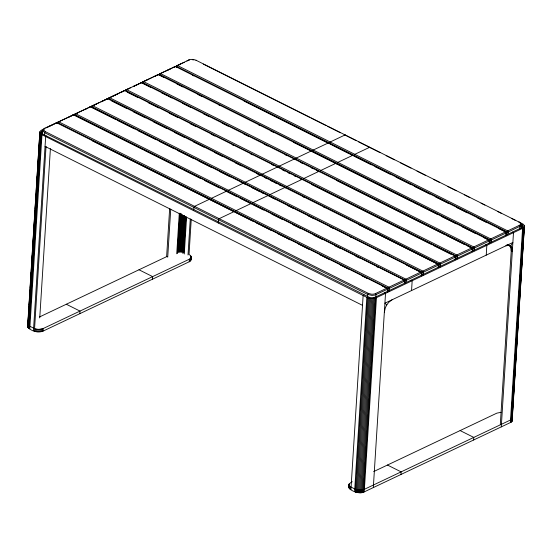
<?xml version="1.0" encoding="UTF-8"?>
<svg xmlns="http://www.w3.org/2000/svg" width="552" height="552" viewBox="0 0 552 552"><rect width="100%" height="100%" fill="white"/><g stroke="black" fill="none" stroke-linecap="round" stroke-linejoin="round"><path stroke-width="0.83" d="M509.593 245.523L511.062 248.31L511.228 250.925L512.311 251.47L512.146 248.855L511.318 246.813L507.874 244.771L510.641 246.13L512.877 242.494L384.91 303.193L386.814 304.87L388.705 302.351L391.975 299.846M191.247 219.261L189.032 254.5C192.068 255.507 192.082 260.599 189.219 261.779L43.09 331.096C37.964 333.049 30.457 331.269 27.6 326.542L39.868 131.797L40.979 130.396L44.671 128.588M27.724 327.067L39.868 131.797M28.021 322.948L28.4 316.931M28.621 313.495L28.994 307.478M29.159 304.904L29.539 298.887M29.698 296.307L30.077 290.29M30.243 287.709L30.622 281.699M30.836 278.256L31.216 272.239M31.374 269.666L31.754 263.649M31.919 261.068L32.292 255.052M32.513 251.615L32.837 246.461M32.996 243.88L33.375 237.864M33.541 235.29L33.969 228.411M34.134 225.83L34.514 219.82M34.672 217.24L35.052 211.223M35.218 208.642L35.59 202.632M35.811 199.189L36.135 194.035M36.349 190.599L36.729 184.582M36.894 182.001L37.267 175.984M37.432 173.411L37.812 167.394M37.971 164.813L38.35 158.797M38.516 156.223L38.895 150.206M39.109 146.763L39.489 140.753M39.647 138.172L40.027 132.156M39.944 132.832L41.986 134.722L29.773 328.957L27.904 327.412L27.938 323.099M28.007 327.584L40.227 133.349M28.345 327.971L28.511 325.376L28.062 324.824M28.456 328.074L40.675 133.846M28.973 328.488L29.139 325.901L28.511 325.376M41.227 133.674L41.503 131.562L42.725 130.569L42.511 134.005M29.042 328.537L41.262 134.308M41.393 133.28L41.503 131.562M41.69 132.915L41.8 131.197M42.049 133.439L42.207 130.858M44.539 135.475L44.781 132.397L45.367 131.652L368.343 293.36L371.165 294.14A5.037 2.443 3.6 0 0 375.457 293.581L387.118 288.075L387.511 288.42L387.345 291.373M33.458 330.8L45.671 136.572L46.685 136.089M34.39 331.2L34.555 328.612L29.139 325.901M34.624 327.743L46.037 146.404M35.445 331.524L35.604 328.93L34.555 328.612M36.577 331.752L36.736 329.164L35.604 328.93M37.75 331.89L37.916 329.302L36.736 329.164M38.937 331.924L39.095 329.337L43.249 328.509L189.377 259.192L190.661 258.288L191.192 257.191M39.751 317.911L50.404 148.605M40.096 331.862L40.261 329.275M41.2 331.697L41.359 329.109M42.207 331.441L42.366 328.847M43.09 331.096L43.249 328.509M91.756 107.509L91.846 106.129A0.862 0.566 64.6 0 1 91.956 105.784A0.911 0.6 64.6 0 1 92.37 105.618L423.053 271.191A0.911 0.6 64.6 0 1 423.432 271.757A0.862 0.566 64.6 0 1 423.487 272.184L423.315 274.944M79.819 313.674L79.985 311.08L66.323 304.242M152.483 279.208L152.642 276.614L138.987 269.776M176.564 67.282L176.647 65.902A0.862 0.566 64.6 0 1 176.875 65.446A0.911 0.6 64.6 0 1 177.178 65.391L507.861 230.964A0.911 0.6 64.6 0 1 508.137 231.316A0.862 0.566 64.6 0 1 508.295 231.957L508.206 233.337M166.628 256.666L169.657 208.539M167.718 257.211L170.74 209.084M176.743 253.761L179.283 213.369M177.364 253.52L179.904 213.127M178.117 252.464L180.545 213.79M178.876 252.333L181.304 213.658M179.676 252.264L182.056 214.445M180.511 252.257L182.836 215.301M181.346 252.312L183.671 215.356M182.167 252.436L184.492 215.48M182.898 253.471L185.224 216.515M183.678 252.85L185.948 216.757M184.278 253.996L186.604 217.04M188.018 254.983L190.288 218.882M189.219 261.779L189.377 259.192M189.943 261.358L190.109 258.771M190.502 260.875L190.661 258.288M193.731 209.891L193.952 207.083L194.539 206.344L209.477 199.258L210.008 199.472M190.902 256.038L191.033 259.778M190.868 260.344L191.151 256.611M218.302 223.049L218.509 219.737L219.165 218.675L234.103 211.588L234.662 212.078M512.056 419.768L511.918 421.307L510.358 422.577L364.23 491.894C358.255 495.496 340.957 487.547 352.259 481.737M348.795 487.63L349.078 483.897M349.043 488.209L348.912 484.463M349.485 488.761L349.651 486.174L349.202 485.615M350.12 489.286L350.278 486.691L349.651 486.174M350.913 489.755L363.133 295.52L364.141 295.044M41.986 134.722L366.818 297.369L354.598 491.597L357.717 492.55L361.236 492.66L364.23 491.894L376.45 297.659L522.578 228.349C525.187 227.59 524.593 224.278 522.233 223.65L195.967 60.209L193.145 59.437A5.037 2.443 3.6 0 0 188.853 59.995L177.351 65.453L176.695 66.516L507.447 232.047A0.869 0.421 3.6 0 0 508.116 232.026L520.695 225.934L521.385 224.512L520.481 223.042M367.515 297.19L367.749 294.106L368.343 293.36M355.433 491.963L367.653 297.728L366.818 297.369M355.536 491.998L355.695 489.41L350.278 486.691M356.364 492.26L368.584 298.032L367.653 297.728M356.585 492.315L356.744 489.727L355.695 489.41M357.365 492.494L369.585 298.259L368.584 298.032M357.717 492.55L357.875 489.962L356.744 489.727M358.414 492.646L370.633 298.411L369.585 298.259M358.89 492.688L359.055 490.1L357.875 489.962M359.483 492.722L371.703 298.487L376.45 297.659M360.077 492.722L360.242 490.135L364.389 489.3L510.517 419.989L512.166 418.547L512.049 416.829L511.966 418.126M360.546 492.708L372.766 298.48M361.236 492.66L361.401 490.066M361.574 492.619L373.794 298.39M362.34 492.494L362.505 489.907M362.547 492.453L374.767 298.218M363.347 492.239L363.506 489.645M363.444 492.205L375.664 297.976M375.884 297.445L376.029 294.361L375.457 293.581M373.311 487.582L385.531 293.353L384.447 292.808M387.387 291.987L387.566 289.227A0.862 0.566 64.6 0 0 387.504 288.793A0.911 0.6 64.6 0 0 387.131 288.234L56.449 122.661A0.911 0.6 64.6 0 0 56.028 122.827A0.862 0.566 64.6 0 0 55.918 123.172L56.097 123.11M388.153 290.994L388.36 288.02L388.981 287.164L404.071 280.036L404.43 282.562M389.408 291.035L389.581 288.268A0.862 0.566 64.6 0 0 389.519 287.84A0.911 0.6 64.6 0 0 389.146 287.275L58.464 121.702A0.911 0.6 64.6 0 0 58.043 121.868A0.862 0.566 64.6 0 0 57.939 122.213L57.801 122.296A0.869 0.421 3.6 0 0 57.739 122.627A0.925 0.448 3.6 0 0 57.981 122.827L388.325 288.234A0.925 0.448 3.6 0 0 388.732 288.358A0.869 0.421 3.6 0 0 389.401 288.337L404.657 281.099A0.869 0.421 3.6 0 0 404.713 280.775L404.471 280.575M405.106 282.948L405.775 279.222L420.872 272.039L421.417 272.336M406.451 281.61L406.534 280.23A0.862 0.566 64.6 0 0 406.472 279.795A0.911 0.6 64.6 0 0 406.099 279.236L75.417 113.664A0.911 0.6 64.6 0 0 75.003 113.822A0.862 0.566 64.6 0 0 74.893 114.174L74.755 114.257A0.869 0.421 3.6 0 0 74.692 114.581A0.925 0.448 3.6 0 0 74.934 114.781L405.278 280.188A0.925 0.448 3.6 0 0 405.685 280.312A0.869 0.421 3.6 0 0 406.355 280.292L421.611 273.061A0.869 0.421 3.6 0 0 421.666 272.729L406.438 265.029M411.557 290.559L412.171 280.713L411.088 280.174M400.966 474.465L401.125 471.877L387.463 465.039M421.3 275.903L421.473 273.143A0.862 0.566 64.6 0 0 421.314 272.495A0.911 0.6 64.6 0 0 421.038 272.15L90.355 106.577A0.911 0.6 64.6 0 0 90.052 106.633A0.862 0.566 64.6 0 0 89.935 106.743M422.059 274.91L422.266 271.936L422.887 271.08L437.826 264.001L438.626 264.691A0.869 0.421 3.6 0 1 438.564 265.015L423.308 272.246A0.869 0.421 3.6 0 1 422.639 272.267A0.925 0.448 3.6 0 1 422.232 272.15L91.887 106.743A0.925 0.448 3.6 0 1 91.646 106.543A0.869 0.421 3.6 0 1 91.708 106.212L96.828 103.769M438.205 267.251L438.295 265.871M438.336 266.478L438.426 265.098A0.862 0.566 64.6 0 0 438.267 264.456A0.911 0.6 64.6 0 0 437.991 264.111L107.309 98.532A0.911 0.6 64.6 0 0 107.005 98.587A0.862 0.566 64.6 0 0 106.777 99.043L106.957 98.98A0.869 0.421 3.6 0 1 107.626 98.96L108.033 99.084L107.895 98.615L92.543 105.68L91.887 106.743M439.006 266.871L439.675 263.145L454.924 255.907L455.317 256.259L455.2 259.826M440.261 266.906L440.434 264.146A0.862 0.566 64.6 0 0 440.379 263.718A0.911 0.6 64.6 0 0 440.006 263.152L109.324 97.58A0.911 0.6 64.6 0 0 108.903 97.745A0.862 0.566 64.6 0 0 108.792 98.09L108.654 98.173A0.869 0.421 3.6 0 0 108.592 98.504L439.585 264.229A0.869 0.421 3.6 0 0 440.261 264.208L455.51 256.977A0.869 0.421 3.6 0 0 455.572 256.652A0.925 0.448 3.6 0 0 455.331 256.445M456.007 258.805L456.214 255.831L456.835 254.976L471.925 247.848L472.243 249.766M457.263 258.847L457.435 256.08A0.862 0.566 64.6 0 0 457.38 255.652A0.911 0.6 64.6 0 0 457.001 255.093L126.318 89.514A0.911 0.6 64.6 0 0 125.904 89.679A0.862 0.566 64.6 0 0 125.794 90.024L125.656 90.114A0.869 0.421 3.6 0 0 125.594 90.438A0.925 0.448 3.6 0 0 125.835 90.638L456.18 256.045A0.925 0.448 3.6 0 0 456.587 256.169A0.869 0.421 3.6 0 0 457.256 256.149L472.512 248.911A0.869 0.421 3.6 0 0 472.574 248.586L472.326 248.386M472.201 251.76L472.374 249A0.862 0.566 64.6 0 0 472.215 248.352A0.911 0.6 64.6 0 0 471.939 248.007L141.257 82.434A0.911 0.6 64.6 0 0 140.953 82.489A0.862 0.566 64.6 0 0 140.725 82.945L140.905 82.876A0.869 0.421 3.6 0 1 141.119 82.841M472.96 250.767L473.167 247.786L473.788 246.937L488.727 239.851L489.527 240.541A0.869 0.421 3.6 0 1 489.465 240.872L474.216 248.103A0.869 0.421 3.6 0 1 473.54 248.124A0.925 0.448 3.6 0 1 473.133 248L142.789 82.6A0.925 0.448 3.6 0 1 142.547 82.393A0.869 0.421 3.6 0 1 142.609 82.069L144.61 81.096M474.216 250.801L474.389 248.041A0.862 0.566 64.6 0 0 474.334 247.606A0.911 0.6 64.6 0 0 473.954 247.048L143.278 81.475A0.911 0.6 64.6 0 0 142.858 81.641A0.862 0.566 64.6 0 0 142.747 81.986M473.623 439.999L473.788 437.412L460.126 430.574M486.229 255.134L486.85 245.295L485.767 244.75M489.155 243.715L489.327 240.955A0.862 0.566 64.6 0 0 489.169 240.313A0.911 0.6 64.6 0 0 488.893 239.961L158.21 74.389A0.911 0.6 64.6 0 0 157.906 74.444A0.862 0.566 64.6 0 0 157.713 74.706M489.907 242.721L490.576 239.002L505.832 231.764L506.218 232.109L506.053 235.062M491.163 242.763L491.342 240.003A0.862 0.566 64.6 0 0 491.28 239.568A0.911 0.6 64.6 0 0 490.907 239.009L160.225 73.437A0.911 0.6 64.6 0 0 159.804 73.602A0.862 0.566 64.6 0 0 159.694 73.947L159.556 74.03A0.869 0.421 3.6 0 0 159.493 74.354L490.493 240.085A0.869 0.421 3.6 0 0 491.163 240.065L506.412 232.834A0.869 0.421 3.6 0 0 506.474 232.502A0.925 0.448 3.6 0 0 506.232 232.302L498.739 228.549M506.101 235.676L506.274 232.916A0.862 0.566 64.6 0 0 506.122 232.275A0.911 0.6 64.6 0 0 505.839 231.923L175.156 66.35A0.911 0.6 64.6 0 0 174.853 66.406A0.862 0.566 64.6 0 0 174.632 66.861L172.141 68.041M506.86 234.683L507.529 230.957L519.197 225.395A5.037 2.443 3.6 0 0 520.453 223.325L518.942 221.925L519.494 222.415M500.298 424.626L511.435 247.579M501.278 426.882L513.491 232.654L512.408 232.109M519.625 229.266L519.77 226.182L519.197 225.395M520.95 228.424L521.226 224.126L522.916 226.01L521.495 227.803L375.367 297.121L372.483 297.756L369.999 297.59L42.994 134.246L41.621 133.17L41.338 131.956M521.571 227.886L521.792 224.45M522.088 227.389L522.254 224.816M522.433 227.776L522.599 225.202M522.578 228.349L510.358 422.577L511.642 421.673L512.173 420.576L524.4 226.058M522.716 227.32L522.82 225.602M511.021 422.204L523.241 227.969M511.545 421.776L523.765 227.541M511.642 421.673L511.807 419.085M511.918 421.307L524.276 225.533M512.008 421.142L524.352 226.575M27.6 326.542L27.862 325.528M384.351 312.17L385.358 307.726L386.779 304.842M108.841 98.704L109.489 97.642L124.428 90.556L124.973 90.852M159.742 74.554L160.39 73.492L175.329 66.406L175.888 66.895M57.981 122.827L58.636 121.764L73.871 114.637L74.127 115.168L124.331 140.305M74.934 114.781L75.589 113.719L90.825 106.598L91.08 107.122L115.81 119.508M125.835 90.638L126.491 89.576L141.843 82.517L141.981 82.979L141.574 82.855M142.789 82.6L143.444 81.53L158.383 74.451L158.935 74.748M261.696 175.239L262.352 174.177L277.29 167.09L277.842 167.58M286.322 187.57L286.978 186.507L301.909 179.421L302.441 179.635M312.598 151.096L313.253 150.034L328.412 142.899L336.955 147.55M329.551 143.051L330.206 141.988L345.145 134.902L345.697 135.392L344.193 134.64M337.224 163.426L337.879 162.364L352.811 155.278L353.37 155.767L349.947 154.049M354.177 155.381L354.832 154.319L369.771 147.232L370.323 147.722M210.843 199.362L211.499 198.299L226.43 191.213L226.989 191.703L225.492 190.957M227.797 191.323L228.452 190.261L243.384 183.174L243.943 183.664M235.469 211.692L236.118 210.629L251.056 203.543L251.615 204.033L247.503 201.977M244.75 183.278L245.405 182.215L260.337 175.129L260.896 175.619M252.423 203.653L253.071 202.584L268.237 195.449L274.558 198.996M269.376 195.608L270.031 194.545L284.963 187.459L285.522 187.949M278.698 167.173L279.353 166.111L294.285 159.024L294.816 159.245M295.651 159.135L296.307 158.072L311.238 150.986L311.77 151.2L293.816 142.471M303.324 179.503L303.979 178.441L318.911 171.355L319.47 171.844M320.277 171.465L320.933 170.402L335.864 163.316L336.423 163.806M186.873 61.051L188.853 59.995M27.772 325.694L27.904 327.412M348.912 486.484L349.278 485.953M44.477 128.354L56.621 122.723L57.173 123.206M73.685 114.588L73.402 114.616A0.911 0.6 64.6 0 0 73.099 114.678M124.538 90.466L124.255 90.493A0.911 0.6 64.6 0 0 123.952 90.549A0.862 0.566 64.6 0 0 123.731 91.004L121.861 91.894M44.415 128.63L43.518 129.196L42.828 130.617L44.712 132.715L367.687 294.43L371.938 295.403L374.87 295.106L387.697 289.144A0.869 0.421 3.6 0 0 387.759 288.813L387.518 288.613M48.252 126.808L51.446 125.29M52.081 124.993L53.999 124.083M57.939 122.213L59.802 121.33M60.423 121.033L62.914 119.853M63.542 119.556L65.405 118.673M66.026 118.376L67.896 117.493M68.517 117.196L72.871 115.126A0.862 0.566 64.6 0 1 73.099 114.671M74.893 114.174L76.756 113.284M77.377 112.994L79.246 112.104M79.867 111.808L81.737 110.924M82.358 110.628L84.228 109.745M84.849 109.448L87.34 108.268M87.961 107.971L89.824 107.088M97.449 103.472L99.312 102.589M101.803 101.409L106.156 99.339M108.792 98.09L110.662 97.207M111.283 96.91L113.146 96.027M113.767 95.731L115.637 94.84M116.258 94.551L118.749 93.371M119.37 93.074L121.24 92.184M125.794 90.024L128.278 88.844M128.906 88.548L130.776 87.664M133.26 86.485L137.62 84.415M138.241 84.125L140.105 83.235M145.238 80.806L147.101 79.916M147.729 79.619L150.213 78.439M150.834 78.149L152.704 77.259M153.325 76.963L155.195 76.079M155.816 75.783L157.686 74.899M160.315 73.651L162.184 72.767M162.805 72.471L164.047 71.877M164.668 71.587L169.029 69.517M169.65 69.221L171.513 68.338M180.483 64.087L176.509 65.985A0.869 0.421 3.6 0 0 176.447 66.316L176.695 66.516M182.401 63.176L184.32 62.266M46.182 127.871L59.864 121.385M68.234 117.41L77.37 113.077M85.926 109.02L87.485 108.282M89.038 107.543L96.821 103.852M100.705 102.01L117.824 93.888M121.709 92.046L129.492 88.355M133.377 86.512L138.828 83.932M140.38 83.193L148.157 79.502M154.332 76.569L161.184 73.319M166.511 70.794L170.32 68.986M174.121 67.185L180.959 63.935M39.537 316.945L167.297 256.342M373.69 471.574L496.855 413.144L501.009 412.316M505.811 245.847L508.958 245.316M188.156 60.444L189.343 60.023M195.967 60.209L196.498 60.43M455.083 255.962L124.414 90.445M404.223 280.092L73.554 114.575M37.916 329.302L39.095 329.337M359.055 490.1L360.242 490.135M370.633 298.411L371.703 298.487M192.275 59.726L193.814 59.871M455.11 256.031L454.938 256.073A0.911 0.6 64.6 0 1 455.221 256.418A0.862 0.566 64.6 0 1 455.372 257.06M404.25 280.154L404.085 280.195A0.911 0.6 64.6 0 1 404.361 280.54A0.862 0.566 64.6 0 1 404.519 281.182M73.94 115.092L73.72 115.044A0.869 0.421 3.6 0 0 73.05 115.064M203.308 64.094L245.495 85.222M246.254 85.601L295.975 110.497M296.728 110.876L309.534 117.286M311.045 118.038L326.108 125.587M327.619 126.339L340.425 132.756M346.387 135.737L349.119 137.11M349.802 137.448L355.957 140.532M358.697 141.898L361.429 143.272M362.112 143.61L365.534 145.328M366.217 145.666L380.121 152.628M386.145 155.643L394.432 159.797M400.462 162.812L411.005 168.091M417.036 171.113L425.323 175.26M433.61 179.414L439.633 182.429M447.927 186.576L456.214 190.73M464.501 194.877L469.773 197.519M481.075 203.177L484.842 205.061M497.649 211.478L501.416 213.362M511.966 218.64L515.734 220.531M192.372 75.155L193.869 75.9M244.074 101.037L327.998 143.058M337.638 147.888L340.377 149.261M341.06 149.599L349.264 153.711M354.122 156.14L371.351 164.772M375.098 166.649L378.844 168.519M379.597 168.898L390.085 174.149M396.081 177.151L404.319 181.277M405.071 181.649L411.067 184.651M414.814 186.528L429.801 194.035M435.797 197.036L448.534 203.412M456.773 207.538L467.268 212.796M477.756 218.047L486.001 222.173M508.772 245.067L509.855 245.605M510.234 246.268L511.318 246.813M506.881 244.715L507.964 245.254M510.724 247.206L511.807 247.744M511.062 248.31L512.146 248.855M511.228 249.559L512.311 250.104M158.941 74.941L164.185 77.563M176.923 83.938L182.912 86.94M197.899 94.447L201.646 96.324M218.882 104.949L220.379 105.701M258.598 124.835L260.095 125.587M270.583 130.838L273.585 132.342M312.48 151.821L319.325 155.243M320.008 155.588L328.212 159.694M328.895 160.039L331.635 161.405M332.318 161.75L361.146 176.185M361.898 176.557L386.621 188.943M387.373 189.315L412.102 201.701M412.855 202.073L418.844 205.075M420.348 205.827L437.577 214.452M441.324 216.329L456.311 223.836M462.307 226.837L463.804 227.59M464.556 227.962L475.044 233.213M483.29 237.339L489.279 240.341M142.733 83.352L150.979 87.485M161.467 92.736L167.463 95.737M168.208 96.11L171.955 97.987M182.443 103.238L190.688 107.364M203.426 113.746L209.422 116.748M222.159 123.124L228.155 126.125M243.887 134.005L249.138 136.634M264.125 144.134L267.872 146.011M285.101 154.643L286.598 155.388M300.316 162.26L302.372 163.288M311.259 167.739L313.308 168.76M316.731 170.478L318.787 171.506M336.699 180.476L445.354 234.876M446.851 235.628L464.087 244.26M467.834 246.13L471.58 248.007M127.229 92.17L137.724 97.421M148.212 102.672L149.709 103.424M150.461 103.797L158.7 107.93M169.195 113.181L175.184 116.182M175.936 116.555L177.433 117.307M190.171 123.682L196.167 126.684M211.154 134.191L214.9 136.068M232.137 144.693L233.634 145.445M250.87 154.077L252.367 154.822M271.846 164.579L273.35 165.331M282.631 169.981L284.687 171.01M288.103 172.721L290.159 173.749M294.257 175.798L295.624 176.488M300.412 178.882L301.785 179.566M311.459 184.416L327.198 192.289M327.943 192.669L378.9 218.178M379.645 218.557L404.374 230.936M405.12 231.309L429.849 243.694M430.601 244.067L432.099 244.819M433.596 245.571L450.832 254.196M111.78 100.961L126.767 108.461M133.515 111.842L145.5 117.838M153.746 121.971L166.483 128.347M174.722 132.473L184.465 137.351M193.455 141.857L203.95 147.108M214.438 152.359L222.684 156.485M235.421 162.868L241.417 165.869M256.397 173.369L260.144 175.246M265.001 177.675L267.051 178.703M270.473 180.414L272.522 181.442M273.895 182.125L276.628 183.499M279.36 184.865L281.416 185.893M302.751 196.581L304.255 197.326M323.734 207.083L325.231 207.835M358.952 224.719L361.953 226.216M362.698 226.596L386.676 238.602M387.428 238.975L412.158 251.353M412.903 251.733L437.632 264.111M117.307 120.253L134.543 128.885M138.29 130.762L142.036 132.639M142.782 133.011L155.519 139.394M159.266 141.264L167.511 145.397M168.263 145.769L174.253 148.771M177.999 150.648L192.986 158.148M198.982 161.149L211.72 167.532M219.965 171.658L230.453 176.909M240.948 182.16L245.992 184.692M252.154 187.77L254.886 189.143M256.252 189.826L260.358 191.882M261.724 192.565L263.773 193.593M287.302 205.372L293.291 208.373M308.278 215.873L314.274 218.875M329.261 226.382L333.008 228.259M350.244 236.884L351.741 237.636M380.963 252.271L383.957 253.768M125.076 140.677L142.312 149.309M143.817 150.061L149.806 153.063M150.558 153.435L175.288 165.814M176.033 166.193L182.029 169.195M183.526 169.947L200.762 178.572M204.509 180.449L219.496 187.956M227.672 192.048L230.412 193.421M231.095 193.759L237.25 196.843M239.982 198.209L242.721 199.582M243.404 199.921L246.82 201.639M253.113 204.785L263.601 210.036M271.846 214.162L282.334 219.413M292.822 224.671L301.068 228.797M313.805 235.173L322.051 239.299M334.788 245.681L340.777 248.683M355.764 256.183L359.511 258.06M376.747 266.692L378.244 267.444M92.391 140.843L208.539 198.996M210.036 199.748L218.24 203.86M218.93 204.199L221.662 205.572M222.346 205.91L230.55 210.022M231.24 210.36L233.972 211.733M235.407 212.451L252.643 221.083M256.39 222.96L260.137 224.83M260.882 225.209L271.37 230.46M277.366 233.462L285.612 237.588M286.357 237.96L290.104 239.837M298.349 243.963L308.837 249.221M319.332 254.472L329.82 259.723M340.308 264.974L348.553 269.107M362.043 275.855L367.287 278.484M382.274 285.984L386.021 287.861M45.057 146.411L362.512 305.359M45.367 131.652L43.856 130.251A5.037 2.443 3.6 0 1 45.112 128.174M511.883 419.423L512.173 420.576M158.072 74.796A0.869 0.421 3.6 0 1 158.3 74.789"/></g></svg>
